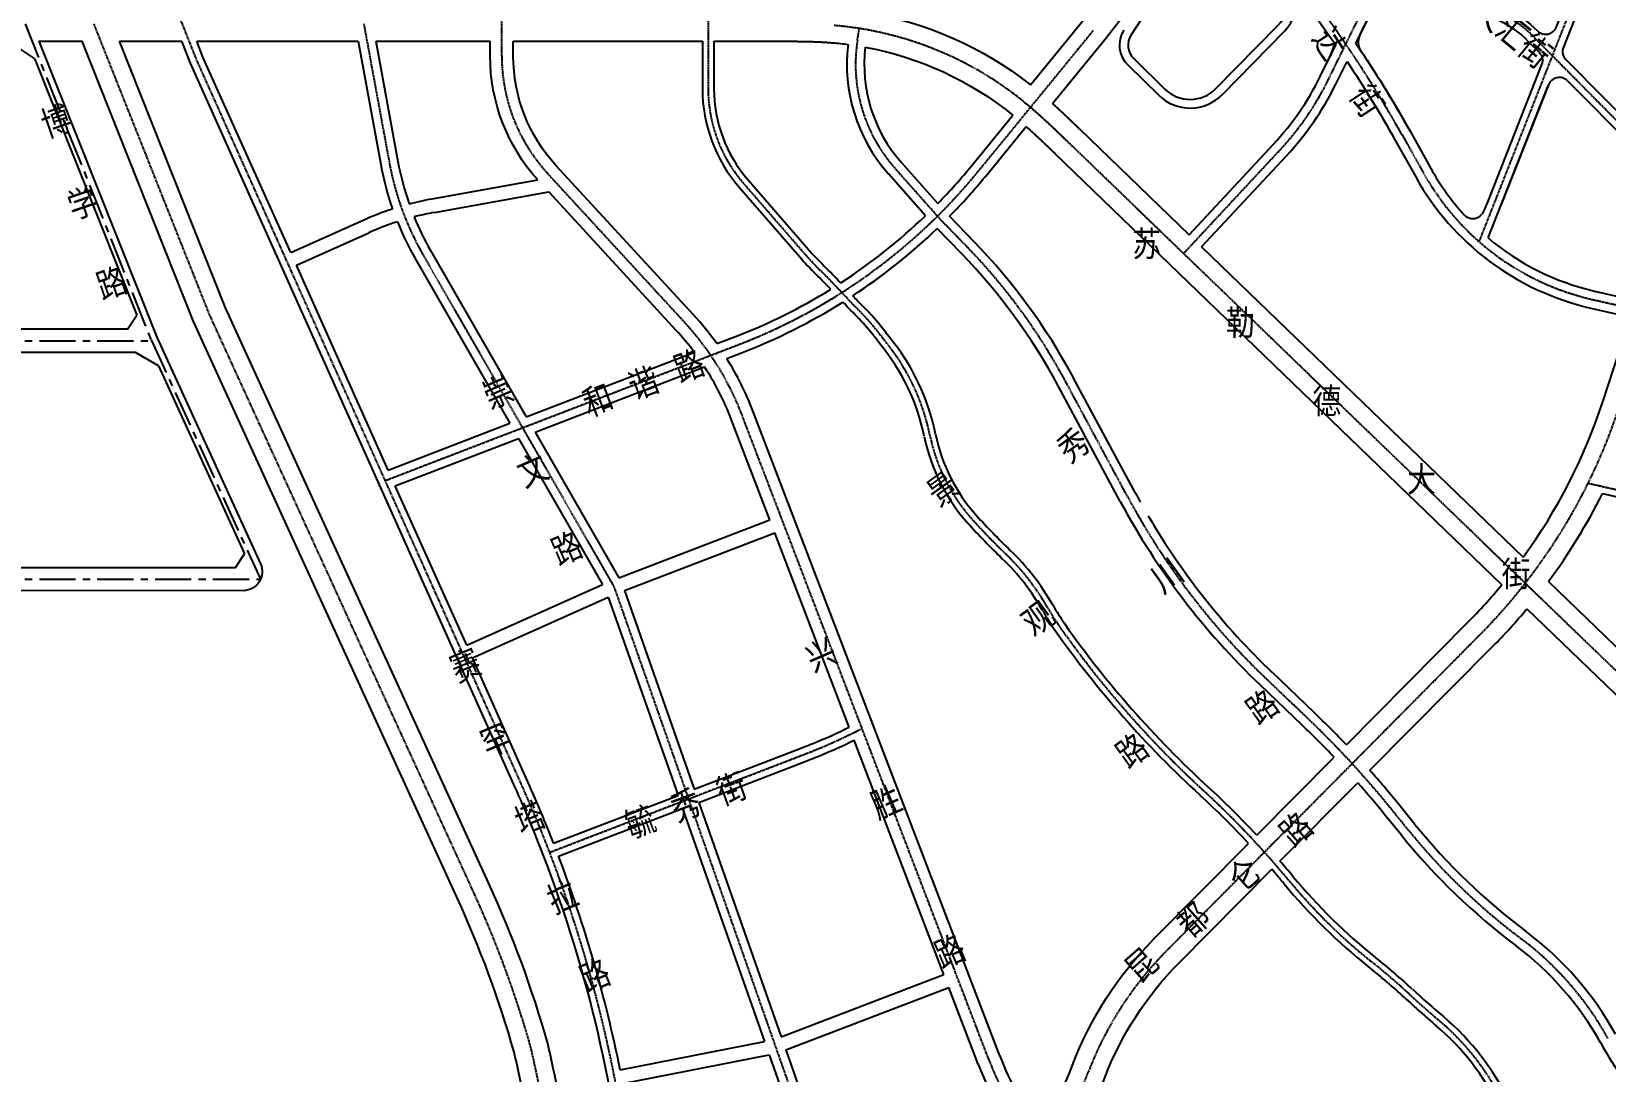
# Model space of a CAD drawing. Header units: millimetres. Extents: x 429861 to 37403537, y 4398138 to 8816131.
# Drawn here: x 432550 to 435271, y 4402187 to 4403985 of the extents above; entities that cross this region are included whole.
import ezdxf

# ---------------------------------------------------------------- set-up
doc = ezdxf.new("R2010")
doc.units = ezdxf.units.MM
doc.linetypes.add('CENTER', pattern=[2, 1.25, -0.25, 0.25, -0.25])
for name, color, linetype in [('0-dkx', 7, 'Continuous'), ('中心线', 55, 'CENTER'), ('路名', 21, 'Continuous'), ('路网', 253, 'Continuous')]:
    doc.layers.add(name, color=color, linetype=linetype)
doc.styles.add('HZ', font='rs.shx', dxfattribs={"width": 0.8, "bigfont": 'hztxt.shx'})

msp = doc.modelspace()

# ---------------------------------------------------------------- linework, layer by layer
at = {"layer": '0-dkx', "ltscale": 50}
for points in [[(435152.9, 4403985.8, 0.540065), (435185.7, 4403992.6), (435185.7, 4403992.6), (435242.1, 4404135.7), (435242.1, 4404135.7, 0.414214), (435230.8, 4404161.6), (435230.8, 4404161.6), (434995.8, 4404254.3), (434995.8, 4404254.3, 0.433833), (434969.4, 4404241.8), (434969.4, 4404241.8, -0.037172), (434940.8, 4404170.8), (434940.8, 4404170.8), (434922.7, 4404134.1), (434922.7, 4404134.1, 0.414214), (434931.8, 4404107.3), (434931.8, 4404107.3), (435096.7, 4404026.1), (435096.7, 4404026.1, -0.082143), (435152.9, 4403985.8)], [(435461.3, 4404070.7), (435461.3, 4404070.7), (435290.3, 4404138.1, 0.414214), (435264.4, 4404126.9), (435197.7, 4403957.6, 0.297478), (435202.1, 4403936.2), (435336.2, 4403800.9, 0.049974), (435365.1, 4403777)], [(434846.6, 4403979.5), (434846.6, 4403979.5), (434894.4, 4404076.6), (434894.4, 4404076.6, -0.414214), (434921.2, 4404085.8), (434921.2, 4404085.8), (435086.1, 4404004.5), (435086.1, 4404004.5, -0.083223), (435136.5, 4403968.2), (435136.5, 4403968.2), (435155.6, 4403949), (435155.6, 4403949, -0.297478), (435160, 4403927.5), (435160, 4403927.5), (435065.1, 4403686.9), (435065.1, 4403686.9, -0.013211), (435059.2, 4403672.9), (435059.2, 4403672.9, -0.160073), (435050.7, 4403663.8), (435050.7, 4403663.8)], [(434846.6, 4403979.5), (434845.4, 4403977.1), (434845.4, 4403977.1, 0.268113), (434847, 4403952.1), (434847, 4403952.1, -0.020191), (434932, 4403813.4), (434932, 4403813.4), (434968.6, 4403748), (434968.6, 4403748, 0.056941), (435026.2, 4403667.8), (435026.2, 4403667.8, 0.348508), (435050.7, 4403663.8), (435050.7, 4403663.8)], [(435391.6, 4403730.4, -0.065391), (435319.2, 4403784), (435204.8, 4403899.3, 0.541452), (435172, 4403892.6), (435090.4, 4403685.5)]]:
    msp.add_lwpolyline(points, format="xyb", dxfattribs=at)
at = {"layer": '中心线'}
for p, q in [((433362.5, 4403942.4), (433362.5, 4404939.3)), ((433362.5, 4403942.4), (433362.5, 4404939.3)), ((434790.7, 4403900), (434927.3, 4404177.5)), ((435052.2, 4403621.3), (435266.1, 4404163.8)), ((434706.7, 4404126.5), (434808.8, 4403981.3)), ((433719.3, 4404091.3), (433719.3, 4403885.9)), ((432835.5, 4403934.8), (432786.2, 4404058.9)), ((432835.5, 4403934.8), (432786.2, 4404058.9)), ((432857.5, 4403495), (432657.6, 4403997.9)), ((433124, 4403997.9), (433168.2, 4403757.3)), ((433977.4, 4403969.6), (433980.6, 4403989.9)), ((434276.7, 4403853.6), (434385.7, 4403987)), ((434276.7, 4403853.6), (434385.7, 4403987)), ((435327.7, 4403792.4), (435145, 4403976.7)), ((433396.7, 4402682.9), (432835.5, 4403934.8)), ((433396.7, 4402682.9), (432835.5, 4403934.8)), ((434186.9, 4403743.8), (434276.7, 4403853.6)), ((434186.9, 4403743.8), (434276.7, 4403853.6)), ((434266.4, 4403862.2), (434267.2, 4403861.5)), ((434267.2, 4403861.5), (434268, 4403860.9)), ((434268, 4403860.9), (434268.7, 4403860.2)), ((434268.7, 4403860.2), (434269.5, 4403859.6)), ((434269.5, 4403859.6), (434270.3, 4403859)), ((434270.3, 4403859), (434271.1, 4403858.3)), ((434271.1, 4403858.3), (434271.8, 4403857.7)), ((434271.8, 4403857.7), (434272.6, 4403857.1)), ((434272.6, 4403857.1), (434273.4, 4403856.4)), ((434273.4, 4403856.4), (434274.1, 4403855.8)), ((434274.1, 4403855.8), (434274.9, 4403855.1)), ((434274.9, 4403855.1), (434275.7, 4403854.5)), ((434275.7, 4403854.5), (434276.4, 4403853.8)), ((434276.4, 4403853.8), (434277.2, 4403853.2)), ((434277.2, 4403853.2), (434277.9, 4403852.5)), ((434277.9, 4403852.5), (434278.7, 4403851.9)), ((434278.7, 4403851.9), (434279.5, 4403851.2)), ((434279.5, 4403851.2), (434280.2, 4403850.6)), ((434280.2, 4403850.6), (434281, 4403849.9)), ((434281, 4403849.9), (434281.7, 4403849.3)), ((434281.7, 4403849.3), (434282.5, 4403848.6)), ((434282.5, 4403848.6), (434283.2, 4403848)), ((434283.2, 4403848), (434284, 4403847.3)), ((434284, 4403847.3), (434284.7, 4403846.6)), ((434284.7, 4403846.6), (434285.5, 4403846)), ((434285.5, 4403846), (434286.2, 4403845.3)), ((434286.2, 4403845.3), (434287, 4403844.7)), ((434287, 4403844.7), (434287.7, 4403844)), ((434287.7, 4403844), (434288.5, 4403843.3)), ((434288.5, 4403843.3), (434289.2, 4403842.7)), ((434289.2, 4403842.7), (434290, 4403842)), ((434290, 4403842), (434290.7, 4403841.3)), ((434290.7, 4403841.3), (434291.5, 4403840.7)), ((434291.5, 4403840.7), (434292.2, 4403840)), ((434292.2, 4403840), (434293, 4403839.3)), ((434293, 4403839.3), (434293.7, 4403838.7)), ((434293.7, 4403838.7), (434294.5, 4403838)), ((434294.5, 4403838), (434295.2, 4403837.3)), ((434295.2, 4403837.3), (434295.9, 4403836.7)), ((434295.9, 4403836.7), (434296.7, 4403836)), ((434296.7, 4403836), (434297.4, 4403835.3)), ((434297.4, 4403835.3), (434298.2, 4403834.6)), ((434298.2, 4403834.6), (434298.9, 4403834)), ((434298.9, 4403834), (434299.6, 4403833.3)), ((434299.6, 4403833.3), (434300.4, 4403832.6)), ((434300.4, 4403832.6), (434301.1, 4403831.9)), ((434301.1, 4403831.9), (434301.8, 4403831.3)), ((434301.8, 4403831.3), (434302.6, 4403830.6)), ((434302.6, 4403830.6), (434303.3, 4403829.9)), ((434303.3, 4403829.9), (434304, 4403829.2)), ((434304, 4403829.2), (434304.8, 4403828.5)), ((434304.8, 4403828.5), (434305.5, 4403827.9)), ((434305.5, 4403827.9), (434306.2, 4403827.2)), ((434306.2, 4403827.2), (434307, 4403826.5)), ((434307, 4403826.5), (434307.7, 4403825.8)), ((434307.7, 4403825.8), (434308.4, 4403825.1)), ((434308.4, 4403825.1), (434309.2, 4403824.5)), ((434309.2, 4403824.5), (434309.9, 4403823.8)), ((434309.9, 4403823.8), (434310.6, 4403823.1)), ((434310.6, 4403823.1), (434311.4, 4403822.4)), ((434311.4, 4403822.4), (434312.1, 4403821.7)), ((434312.1, 4403821.7), (434312.8, 4403821)), ((434312.8, 4403821), (434313.5, 4403820.4)), ((434313.5, 4403820.4), (434314.3, 4403819.7)), ((434314.3, 4403819.7), (434315, 4403819)), ((434315, 4403819), (434315.7, 4403818.3)), ((434315.7, 4403818.3), (434316.5, 4403817.6)), ((434316.5, 4403817.6), (434317.2, 4403816.9)), ((434317.2, 4403816.9), (434317.9, 4403816.2)), ((434317.9, 4403816.2), (434318.6, 4403815.5)), ((434318.6, 4403815.5), (434319.4, 4403814.8)), ((434319.4, 4403814.8), (434320.1, 4403814.2)), ((434320.1, 4403814.2), (434320.8, 4403813.5)), ((434320.8, 4403813.5), (434321.5, 4403812.8)), ((434321.5, 4403812.8), (434322.2, 4403812.1)), ((434322.2, 4403812.1), (434323, 4403811.4)), ((434323, 4403811.4), (434323.7, 4403810.7)), ((434323.7, 4403810.7), (434324.4, 4403810)), ((434324.4, 4403810), (434325.1, 4403809.3)), ((434325.1, 4403809.3), (434325.9, 4403808.6)), ((434325.9, 4403808.6), (434326.6, 4403807.9)), ((434326.6, 4403807.9), (434327.3, 4403807.2)), ((434327.3, 4403807.2), (434328, 4403806.6)), ((434328, 4403806.6), (434328.7, 4403805.9)), ((434328.7, 4403805.9), (434329.5, 4403805.2)), ((434329.5, 4403805.2), (434330.2, 4403804.5)), ((434330.2, 4403804.5), (434330.9, 4403803.8)), ((434330.9, 4403803.8), (434331.6, 4403803.1)), ((434331.6, 4403803.1), (434332.4, 4403802.4)), ((434332.4, 4403802.4), (434333.1, 4403801.7)), ((434333.1, 4403801.7), (434333.8, 4403801)), ((434333.8, 4403801), (434334.5, 4403800.3)), ((434334.5, 4403800.3), (434335.2, 4403799.6)), ((434335.2, 4403799.6), (434336, 4403798.9)), ((434918.9, 4403806.1), (434955.5, 4403740.7)), ((434336, 4403798.9), (434336.7, 4403798.2)), ((434336.7, 4403798.2), (434337.4, 4403797.5)), ((434337.4, 4403797.5), (434338.1, 4403796.8)), ((434338.1, 4403796.8), (434338.8, 4403796.2)), ((434338.8, 4403796.2), (434339.5, 4403795.5)), ((434339.5, 4403795.5), (434340.3, 4403794.8)), ((434340.3, 4403794.8), (435131.9, 4403030.9)), ((434541.2, 4403600.9), (434708.1, 4403780.3)), ((434119, 4403661.8), (434042.2, 4403748.4)), ((433678.8, 4403481.7), (433441.8, 4403739.2)), ((433678.8, 4403481.7), (433441.8, 4403739.2)), ((433780.4, 4403722.2), (433885.1, 4403601.4)), ((434167.8, 4403611.4), (434119, 4403661.8)), ((433226.5, 4403598.4), (433556.5, 4403024.6)), ((435248.3, 4403521.4), (435658.3, 4403427.9)), ((433312.6, 4402499.6), (432857.5, 4403495)), ((433398.3, 4403299.7), (433771.7, 4403443.4)), ((433398.3, 4403299.7), (433771.7, 4403443.4)), ((434444.9, 4403179.5), (434337.3, 4403379.5)), ((433848.8, 4403136.5), (433777.8, 4403321.8)), ((433848.8, 4403136.5), (433777.8, 4403321.8)), ((433161.1, 4403208.5), (433398.3, 4403299.7)), ((433161.1, 4403208.5), (433398.3, 4403299.7)), ((435240.5, 4403203.9), (435657.7, 4403108.7)), ((434204.8, 4402206.7), (433848.8, 4403136.5)), ((434204.8, 4402206.7), (433848.8, 4403136.5)), ((433556.5, 4403024.6), (433921.2, 4401986)), ((435131.9, 4403030.9), (435544.6, 4402632.7)), ((434836.1, 4402722.6), (435054, 4402942.5)), ((434757.2, 4402795.9), (434683.6, 4402866.1)), ((433445.4, 4402565.8), (433885.7, 4402735.2)), ((434511.2, 4402394.9), (434836.1, 4402722.6)), ((434929.4, 4402604.6), (434899.7, 4402641.2))]:
    msp.add_line(p, q, dxfattribs=at)
at = {"layer": '中心线', "ltscale": 50}
for p, q in [((432538.6, 4403997.9), (432756.3, 4403451.8)), ((431363.3, 4403449.9), (432757.2, 4403449.9)), ((432756.3, 4403451.8), (432945.5, 4403038.1)), ((431363.3, 4403038.1), (432945.5, 4403038.1))]:
    msp.add_line(p, q, dxfattribs=at)
at = {"layer": '中心线'}
for centre, radius, start, end in [((433887.2, 4403397.2), 600, 50.7986, 85.2254), ((435003, 4403835.9), 200, 44.7483, 63.7777), ((434244.1, 4403927.6), 270, 171.0465, 221.5897), ((433172.8, 4402830.8), 2000, 29.1858, 35.1167), ((433662.5, 4403942.4), 300, 180, 222.6276), ((433662.5, 4403942.4), 300, 180, 222.6276), ((433969.3, 4403885.9), 250, 180, 220.9259), ((434342.2, 4404121), 500, 317.0475, 333.7777), ((433660, 4403847.7), 500, 190.4155, 209.8986), ((433412.7, 4404376.7), 1000, 291.0417, 320.7306), ((433412.7, 4404376.7), 1000, 291.0417, 320.7306), ((435348.3, 4403960.1), 450, 209.1858, 257.1559), ((433417, 4402884.6), 1045, 28.2702, 44.0677), ((434262.9, 4403929), 500, 220.9259, 225.5305), ((432957.6, 4402599.3), 1363.3, 42.0748, 45.5305), ((433641.6, 4403169.5), 474.8, 36.3371, 46.3103), ((433310.9, 4403143), 500, 20.9499, 42.6276), ((433310.9, 4403143), 500, 20.9499, 42.6276), ((433736.6, 4403212.4), 373.5, 11.5003, 39.677), ((434343.8, 4403646.5), 1000, 315.2488, 341.8724), ((434406.7, 4403348.7), 310.4, 191.5003, 221.9388), ((435550.2, 4403773.9), 1255, 208.2702, 226.3291), ((435008.7, 4403889.5), 1119.6, 221.9388, 226.2679), ((433959.4, 4402792.8), 398.2, 29.4367, 46.2679), ((434653.1, 4403184.2), 398.2, 209.4367, 215.1574), ((435766.2, 4403968.3), 1759.8, 215.1574, 227.4605), ((433621.3, 4401606), 1645, 38.9994, 46.3291), ((433526.6, 4403668.5), 1000, 291.0417, 297.3021), ((431259.5, 4401724.9), 2342, 21.0417, 24.1437), ((431259.5, 4401724.9), 2342, 21.0417, 24.1437), ((433537.6, 4401539.5), 1536.5, 39.5419, 47.4605), ((435788.2, 4403300), 1105, 218.9994, 233.1113), ((431259.5, 4401724.9), 2342, 5.1491, 21.0417), ((431259.5, 4401724.9), 2342, 5.1491, 21.0417), ((431628.1, 4401723.7), 1854.6, 15.7683, 24.7308), ((435473.1, 4403137.4), 973.3, 219.5419, 231.5046), ((434797.1, 4401979.5), 546, 28.9797, 53.1113), ((434937.3, 4401972.5), 600, 135.2488, 159.0772), ((434177.1, 4401507.9), 1108.7, 47.2464, 51.5046), ((436087.8, 4403574.5), 1705.8, 227.2464, 229.6976), ((434703.5, 4401942.3), 434.3, 25.6559, 49.6976), ((431834.6, 4401855.1), 1621.7, 8.3625, 13.2799), ((434705.9, 4402398.5), 536.6, 200.9499, 223.9518), ((434705.9, 4402398.5), 536.6, 200.9499, 223.9518), ((433536.2, 4402508.2), 900, 315.2488, 339.0772)]:
    msp.add_arc(centre, radius, start, end, dxfattribs=at)
at = {"layer": '路名'}
msp.add_lwpolyline([(432562.4, 4403967.9), (432637.2, 4403967.9)], dxfattribs=at)
at = {"layer": '路网'}
for p, q in [((432555, 4403937.9), (432509.8, 4403967.9)), ((432729.4, 4403429.9), (431987.7, 4403429.9)), ((432769.3, 4403406.5), (432729.4, 4403429.9)), ((432902.5, 4403058.1), (432917.8, 4403081.8)), ((431987.7, 4403058.1), (432902.5, 4403058.1))]:
    msp.add_line(p, q, dxfattribs=at)
at = {"layer": '路网', "ltscale": 50}
for p, q in [((433709.3, 4403967.9), (433709.3, 4403885.9)), ((433729.3, 4403967.9), (433729.3, 4403885.9)), ((434607.8, 4403875.5), (434714.9, 4403984.8)), ((434444.5, 4403927.2), (434498.2, 4403874.5)), ((434175.2, 4403753.3), (434246.1, 4403840)), ((434198.5, 4403734.3), (434269, 4403820.5)), ((434116.3, 4403687.4), (434053.4, 4403758.4)), ((433788, 4403728.7), (433892.7, 4403608)), ((434095, 4403666.3), (434030.9, 4403738.4)), ((433246.2, 4403671.9), (433444, 4403707.3)), ((433772.9, 4403715.6), (433877.6, 4403594.9)), ((434178.6, 4403621.8), (434136.6, 4403665.2)), ((433007.4, 4403580.7), (433132.6, 4403636.8)), ((434157.1, 4403600.9), (434115.2, 4403644.2)), ((433213.5, 4403591), (433376.5, 4403307.4)), ((433239.5, 4403605.9), (433404.9, 4403318.4)), ((432715.5, 4403469.9), (432731.9, 4403494.1)), ((432715.5, 4403469.9), (432304.5, 4403469.9)), ((433734.2, 4403445.1), (433766.3, 4403457.4)), ((433751.3, 4403419.5), (433777.1, 4403429.4)), ((434431.7, 4403172.4), (434324.1, 4403372.4)), ((434458.1, 4403186.6), (434350.5, 4403386.6)), ((433867.5, 4403143.7), (433796.5, 4403329)), ((433420, 4403292), (433564.6, 4403040.5)), ((433391.7, 4403281.1), (433536.7, 4403028.9)), ((434223.5, 4402213.8), (433867.5, 4403143.7)), ((433574.5, 4403018.6), (433695.2, 4402674.8)), ((433546.7, 4403007.1), (433667.2, 4402664)), ((435134.7, 4402986.6), (435539.2, 4402596.2)), ((434767.6, 4402806.7), (434694, 4402877)), ((434746.9, 4402785), (434673.3, 4402855.3)), ((433675.1, 4402641.3), (433816.6, 4402238.5)), ((433703.2, 4402652.1), (433845.5, 4402246.6)), ((434917.7, 4402595.1), (434888.1, 4402631.8)), ((434941.1, 4402614), (434911.4, 4402650.7)), ((434186.1, 4402199.5), (434135.4, 4402331.9)), ((433853.5, 4402224), (433935.3, 4401991)), ((433824.7, 4402215.6), (433907, 4401981))]:
    msp.add_line(p, q, dxfattribs=at)
for points in [[(434839, 4403964.1), (434940.8, 4404170.8, 0.047585), (434975.5, 4404262.3)], [(434595.4, 4404222.2, -0.008048), (434571.3, 4404168.5, -0.004774), (434554.8, 4404139.3), (434450.5, 4403978.8, 0.356778), (434455, 4403937.9), (434508.7, 4403885.2, 0.414314), (434597.1, 4403886), (434704.2, 4403995.3, 0.249089), (434720.9, 4404051.5, -0.05223), (434717.6, 4404084.8)], [(434276.3, 4403892.7), (434366.3, 4404002.8, 0.021187), (434426, 4404082.4)], [(434314.5, 4403860.4), (434405, 4403971.1, 0.021325), (434467.7, 4404054.7)], [(434734.4, 4404061), (434796.5, 4403972.7, -0.001706), (434804.3, 4403961.6)], [(433992.6, 4404018.3, -0.125033), (434276.3, 4403892.7, -0.125033)], [(433517.4, 4401090.3), (433516.8, 4401214.2), (433504.1, 4401669), (433487.9, 4401914.7, 0.020034), (433468.7, 4402095.3, 0.021558), (433442, 4402235.2, 0.039207), (433339.9, 4402512.1), (432885.1, 4403506.8), (432701.8, 4403967.9)], [(433688.9, 4401542), (433642, 4401665.5, -0.068385), (433580.1, 4401934, 0.069456), (433434.2, 4402561.5, 0.013536), (433385.7, 4402677.9), (432824.4, 4403930.1), (432809.4, 4403967.9)], [(433114.2, 4403967.9), (433153.4, 4403754.6, 0.038351), (433173.6, 4403678.3, 0.040985)], [(433144.7, 4403967.9), (433183, 4403760, 0.039117), (433202.4, 4403686.8, 0.041357)], [(433424.7, 4403728.2, -0.185382), (433342.5, 4403942.4), (433342.5, 4403967.9)], [(433734.2, 4403445.1, 0.031084), (433693.5, 4403495.2), (433456.5, 4403752.7, -0.188173), (433382.5, 4403942.4), (433382.5, 4403967.9)], [(433729.3, 4403967.9), (433837.2, 4403967.9), (433838.2, 4403967.9), (433839.2, 4403967.9), (433840.2, 4403967.9), (433841.2, 4403967.9), (433842.2, 4403967.9), (433843.2, 4403967.9), (433844.2, 4403967.9), (433845.2, 4403967.9), (433846.2, 4403967.9), (433847.2, 4403967.9), (433848.2, 4403967.9), (433849.2, 4403967.9), (433850.2, 4403967.9), (433851.2, 4403967.9), (433852.2, 4403967.9), (433853.1, 4403967.9), (433854.1, 4403967.9), (433855.1, 4403967.9), (433856.1, 4403967.9), (433857.1, 4403967.9), (433858.1, 4403967.9), (433859.1, 4403967.9), (433860.1, 4403967.9), (433861.1, 4403967.8), (433862.1, 4403967.8), (433863, 4403967.8), (433864, 4403967.8), (433865, 4403967.8), (433866, 4403967.8), (433867, 4403967.8), (433868, 4403967.8), (433869, 4403967.8), (433869.9, 4403967.8), (433870.9, 4403967.8), (433871.9, 4403967.8), (433872.9, 4403967.8), (433873.9, 4403967.7), (433874.8, 4403967.7), (433875.8, 4403967.7), (433876.8, 4403967.7), (433877.8, 4403967.7), (433878.8, 4403967.7), (433879.7, 4403967.7), (433880.7, 4403967.7), (433881.7, 4403967.6), (433882.7, 4403967.6), (433883.7, 4403967.6), (433884.6, 4403967.6), (433885.6, 4403967.6), (433886.6, 4403967.5), (433887.6, 4403967.5), (433888.5, 4403967.5), (433889.5, 4403967.5), (433890.5, 4403967.5), (433891.5, 4403967.4), (433892.4, 4403967.4), (433893.4, 4403967.4), (433894.4, 4403967.4), (433895.3, 4403967.3), (433896.3, 4403967.3), (433897.3, 4403967.3), (433898.2, 4403967.2), (433899.2, 4403967.2), (433900.2, 4403967.2), (433901.1, 4403967.1), (433902.1, 4403967.1), (433903.1, 4403967.1), (433904, 4403967), (433905, 4403967), (433906, 4403967), (433906.9, 4403966.9), (433907.9, 4403966.9), (433908.9, 4403966.8), (433909.8, 4403966.8), (433910.8, 4403966.7), (433911.7, 4403966.7), (433912.7, 4403966.7), (433913.7, 4403966.6), (433914.6, 4403966.6), (433915.6, 4403966.5), (433916.5, 4403966.5), (433917.5, 4403966.4), (433918.5, 4403966.3), (433919.4, 4403966.3), (433920.4, 4403966.2), (433921.3, 4403966.2), (433922.3, 4403966.1), (433923.2, 4403966.1), (433924.2, 4403966), (433925.1, 4403965.9), (433926.1, 4403965.9), (433927.1, 4403965.8), (433928, 4403965.7), (433929, 4403965.7), (433929.9, 4403965.6), (433930.9, 4403965.5), (433931.8, 4403965.4), (433932.7, 4403965.4), (433933.7, 4403965.3), (433934.7, 4403965.2, -0.011722), (433961.2, 4403962.4, -0.011722)], [(434839, 4403964.1, -0.02198), (434932, 4403813.4), (434968.6, 4403748, 0.056941), (435026.2, 4403667.8, 0.056941)], [(433990.9, 4403957.7, -0.12522), (434246.1, 4403840)], [(434550.8, 4403633.3), (434697.1, 4403790.5, 0.073129), (434777.2, 4403906.7), (434804.3, 4403961.6)], [(434572.4, 4403612.5), (434719.1, 4403770, 0.073129), (434804.2, 4403893.4), (434823.7, 4403933.1)], [(434823.7, 4403933.1, -0.019832), (434905.8, 4403798.8), (434942.4, 4403733.4, 0.21242), (435245, 4403506.7), (435313.6, 4403491.1)], [(434314.5, 4403860.4), (434314.6, 4403860.3), (434315.3, 4403859.6), (434316.1, 4403858.9), (434316.9, 4403858.2), (434317.6, 4403857.5, -0.000246), (434317.6, 4403857.5), (434318.4, 4403856.8, -0.000242), (434318.4, 4403856.8), (434319.1, 4403856.1, -0.000238), (434319.1, 4403856.1), (434319.9, 4403855.4, -0.000233), (434319.9, 4403855.4), (434320.6, 4403854.7, -0.000229), (434320.7, 4403854.7), (434321.4, 4403854, -0.000225), (434321.4, 4403854), (434322.2, 4403853.3, -0.000221), (434322.2, 4403853.3), (434322.9, 4403852.6, -0.000217), (434322.9, 4403852.6), (434323.7, 4403852, -0.000213), (434323.7, 4403851.9), (434324.4, 4403851.3, -0.000208), (434324.4, 4403851.2), (434325.2, 4403850.6, -0.000204), (434325.2, 4403850.5), (434325.9, 4403849.9, -0.0002), (434325.9, 4403849.8), (434326.7, 4403849.2, -0.000196), (434326.7, 4403849.1), (434327.4, 4403848.5, -0.000192), (434327.4, 4403848.5), (434328.2, 4403847.8, -0.000188), (434328.2, 4403847.8), (434328.9, 4403847.1, -0.000183), (434328.9, 4403847.1), (434329.7, 4403846.4, -0.000179), (434329.7, 4403846.4), (434330.4, 4403845.7, -0.000175), (434330.4, 4403845.7), (434331.2, 4403845, -0.000171), (434331.2, 4403845), (434331.9, 4403844.3, -0.000167), (434331.9, 4403844.3), (434332.6, 4403843.6, -0.000163), (434332.7, 4403843.6), (434333.4, 4403842.9, -0.000158), (434333.4, 4403842.9), (434334.1, 4403842.2, -0.000154), (434334.1, 4403842.2), (434334.9, 4403841.5, -0.00015), (434334.9, 4403841.5), (434335.6, 4403840.8, -0.000146), (434335.6, 4403840.8), (434336.3, 4403840.1, -0.000142), (434336.4, 4403840.1), (434337.1, 4403839.4, -0.000138), (434337.1, 4403839.4), (434337.8, 4403838.7, -0.000133), (434337.8, 4403838.7), (434338.6, 4403838, -0.000129), (434338.6, 4403838), (434339.3, 4403837.3, -0.000125), (434339.3, 4403837.3), (434340, 4403836.6, -0.000121), (434340, 4403836.6), (434340.8, 4403835.9, -0.000117), (434340.8, 4403835.9), (434341.5, 4403835.2, -0.000113), (434341.5, 4403835.2), (434342.2, 4403834.5, -0.000108), (434342.2, 4403834.5), (434343, 4403833.8, -0.000104), (434343, 4403833.8), (434343.7, 4403833.1, -0.0001), (434343.7, 4403833.1), (434344.4, 4403832.4, -0.000096), (434344.4, 4403832.4), (434345.2, 4403831.7, -0.000092), (434345.2, 4403831.7), (434345.9, 4403831, -0.000088), (434345.9, 4403831), (434346.6, 4403830.3, -0.000083), (434346.6, 4403830.3), (434347.3, 4403829.6, -0.000079), (434347.4, 4403829.6), (434348.1, 4403828.9, -0.000075), (434348.1, 4403828.9), (434348.8, 4403828.2, -0.000071), (434348.8, 4403828.2), (434349.5, 4403827.5, -0.000067), (434349.5, 4403827.5), (434350.3, 4403826.8, -0.000062), (434350.3, 4403826.8), (434351, 4403826.1, -0.000058), (434351, 4403826.1), (434351.7, 4403825.4, -0.000054), (434351.7, 4403825.4), (434352.4, 4403824.7, -0.00005), (434352.4, 4403824.7), (434353.2, 4403824, -0.000046), (434353.2, 4403824), (434353.9, 4403823.3, -0.000042), (434353.9, 4403823.3), (434354.6, 4403822.6, -0.000037), (434354.6, 4403822.6), (434355.3, 4403821.9, -0.000033), (434355.3, 4403821.9), (434356.1, 4403821.2, -0.000029), (434356.1, 4403821.2), (434356.8, 4403820.5, -0.000025), (434356.8, 4403820.5), (434357.5, 4403819.8, -0.000021), (434357.5, 4403819.8), (434358.2, 4403819.1, -0.000017), (434358.2, 4403819.1), (434358.9, 4403818.4, -0.000013), (434358.9, 4403818.4), (434359.7, 4403817.7, -0.000008), (434359.7, 4403817.7), (434360.4, 4403817, -0.000004), (434360.4, 4403817), (434361.1, 4403816.4), (434550.8, 4403633.3)], [(433202.4, 4403686.8, -0.019793), (433242, 4403695.5), (433424.7, 4403728.2)], [(433695.5, 4403430.2, 0.02569), (433664.1, 4403468.1), (433444, 4403707.3)], [(432997.6, 4403602.6), (433122.8, 4403658.7, -0.026601), (433173.6, 4403678.3)], [(435067.6, 4403627.8, 0.119875), (435251.6, 4403536), (435323, 4403519.7)], [(435128.4, 4403076, 0.078246), (435265.7, 4403344.7), (435313.6, 4403491.1)], [(433825.8, 4403140.6), (433759.2, 4403314.7, 0.052855), (433713.2, 4403404.8)], [(435171.9, 4403034, 0.043349), (435265.1, 4403185.9)], [(434822.6, 4402751.7), (435032.7, 4402963.6, 0.022528), (435091.4, 4403028.4)], [(435171.9, 4403034), (435565.4, 4402654.3, 0.005389), (435577.5, 4402642.9, 0.005389)], [(434863.3, 4402707.5), (435075.3, 4402921.4, 0.02141), (435134.7, 4402986.6)], [(433452.2, 4402581.3, 0.012262), (433407.6, 4402687.8), (433311.7, 4402901.7)], [(433695.2, 4402674.8), (433881.4, 4402746.4, 0.022571), (433963.1, 4402782.1, 0.022571)], [(433703.2, 4402652.1), (433890, 4402724, 0.022025), (433971.7, 4402759.6)], [(434295.9, 4402084.2, 0.035973), (434348.9, 4402197.5, -0.104347), (434489.9, 4402416.1), (434653.5, 4402581.1)], [(433567.2, 4402189.6, 0.040885), (433460.8, 4402558.9)], [(434337.6, 4402036.3, 0.041785), (434404.9, 4402176.1, -0.104347), (434532.5, 4402373.8), (434693.7, 4402536.4)]]:
    msp.add_lwpolyline(points, format="xyb", dxfattribs=at)
at = {"layer": '路网', "flags": 128}
msp.add_lwpolyline([(432562.4, 4403967.9), (432766.5, 4403456.1), (432945.5, 4403064.4, -0.528921), (432916.2, 4403018), (431944.5, 4403018.1)], format="xyb", dxfattribs=at)
at = {"layer": '路网', "ltscale": 50, "flags": 128}
msp.add_lwpolyline([(433456.8, 4401213.2), (433444.2, 4401666.1), (433428, 4401910.8, 0.020034), (433409.4, 4402086.6, 0.021357), (433383.9, 4402220.1, 0.039043), (433285.3, 4402487), (432829.9, 4403483.2), (432637.2, 4403967.9)], format="xyb", dxfattribs=at)
at = {"layer": '路网', "ltscale": 50}
for points in [[(432701.8, 4403967.9), (432809.4, 4403967.9)], [(432997.6, 4403602.6), (432846.6, 4403939.4), (432835.3, 4403967.9)], [(432835.3, 4403967.9), (433114.2, 4403967.9)], [(433144.7, 4403967.9), (433342.5, 4403967.9)], [(433382.5, 4403967.9), (433709.3, 4403967.9)], [(435067.6, 4403627.8), (435172, 4403892.6)], [(434269, 4403820.5), (434269.3, 4403820.3), (434270, 4403819.6), (434270.8, 4403819), (434271.5, 4403818.3), (434272.2, 4403817.7), (434272.9, 4403817), (434273.6, 4403816.4), (434274.3, 4403815.7), (434275.1, 4403815.1), (434275.8, 4403814.4), (434276.5, 4403813.8), (434277.2, 4403813.1), (434277.9, 4403812.5), (434278.7, 4403811.8), (434279.4, 4403811.2), (434280.1, 4403810.5), (434280.8, 4403809.9), (434281.5, 4403809.2), (434282.2, 4403808.5), (434283, 4403807.9), (434283.7, 4403807.2), (434284.4, 4403806.5), (434285.1, 4403805.9), (434285.8, 4403805.2), (434286.5, 4403804.6), (434287.2, 4403803.9), (434288, 4403803.2), (434288.7, 4403802.6), (434289.4, 4403801.9), (434290.1, 4403801.2), (434290.8, 4403800.5), (434291.5, 4403799.9), (434292.2, 4403799.2), (434293, 4403798.5), (434293.7, 4403797.9), (434294.4, 4403797.2), (434295.1, 4403796.5), (434295.8, 4403795.8), (434296.5, 4403795.1), (434297.2, 4403794.5), (434298, 4403793.8), (434298.7, 4403793.1), (434299.4, 4403792.4), (434300.1, 4403791.8), (434300.8, 4403791.1), (434301.5, 4403790.4), (434302.2, 4403789.7), (434303, 4403789), (434303.7, 4403788.3), (434304.4, 4403787.7), (434305.1, 4403787), (434305.8, 4403786.3), (434306.5, 4403785.6), (434307.2, 4403784.9), (434308, 4403784.2), (434308.7, 4403783.5), (434309.4, 4403782.9), (434310.1, 4403782.2), (434310.8, 4403781.5), (434311.5, 4403780.8), (434312.3, 4403780.1), (434313, 4403779.4), (434313.7, 4403778.7), (434314.4, 4403778), (434315.1, 4403777.3), (434315.8, 4403776.6), (434316.6, 4403775.9), (434317.3, 4403775.3), (434318, 4403774.6), (434318.7, 4403773.9), (434319.4, 4403773.2), (435091.4, 4403028.4)], [(434572.4, 4403612.5), (435128.4, 4403076)], [(433166.1, 4403226.5), (433007.4, 4403580.7)], [(433404.9, 4403318.4), (433695.5, 4403430.2)], [(433420, 4403292), (433713.2, 4403404.8)], [(433166.1, 4403226.5), (433376.5, 4403307.4)], [(433178.4, 4403199.1), (433391.7, 4403281.1)], [(433301.9, 4402923.6), (433178.4, 4403199.1)], [(435265.1, 4403185.9), (435644, 4403099.6)], [(433564.6, 4403040.5), (433825.8, 4403140.6)], [(433574.5, 4403018.6), (433834.4, 4403118.1)], [(433963.1, 4402782.1), (433834.4, 4403118.1)], [(433301.9, 4402923.6), (433536.7, 4403028.9)], [(433311.7, 4402901.7), (433546.7, 4403007.1)], [(434126.8, 4402354.3), (433971.7, 4402759.6)], [(434667.6, 4402595.3), (434801.5, 4402730.3)], [(434707.8, 4402550.6), (434842.1, 4402686.1)], [(433452.2, 4402581.3), (433667.2, 4402664)], [(433460.8, 4402558.9), (433675.1, 4402641.3)], [(433845.5, 4402246.6), (434126.8, 4402354.3)], [(433853.5, 4402224), (434135.4, 4402331.9)], [(433567.2, 4402189.6), (433816.6, 4402238.5)], [(433571.8, 4402166), (433824.7, 4402215.6)]]:
    msp.add_lwpolyline(points, dxfattribs=at)
at = {"layer": '路网', "flags": 128}
for points in [[(432555, 4403937.9), (432731.9, 4403494.1)], [(432769.3, 4403406.5), (432917.8, 4403081.8)]]:
    msp.add_lwpolyline(points, dxfattribs=at)
at = {"layer": '路网', "ltscale": 50}
for centre, radius, start, end in [((434659.6, 4404039), 77.5, 315.5482, 11.4967), ((434244.1, 4403927.6), 285, 172.9978, 221.5897), ((434477.8, 4403961.1), 47.5, 146.9873, 225.5284), ((434244.1, 4403927.6), 255, 173.2296, 221.5897), ((433969.3, 4403885.9), 260, 180, 220.9259), ((433969.3, 4403885.9), 240, 180, 220.9259), ((434552.5, 4403929.8), 77.5, 225.5284, 315.5482), ((433412.7, 4404376.7), 985, 315.5905, 320.7306), ((433412.7, 4404376.7), 1015, 315.4952, 320.7306), ((433332.2, 4403191.5), 488, 100.1511, 104.3847), ((433660, 4403847.7), 485, 202.2285, 209.8986), ((433412.7, 4404376.7), 985, 302.9509, 313.8428), ((433332.2, 4403191.5), 488, 107.9263, 114.1437), ((433660, 4403847.7), 515, 201.8735, 209.8986), ((433412.7, 4404376.7), 1015, 303.2565, 313.8016), ((433417, 4402884.6), 1060, 28.2702, 44.0677), ((434262.9, 4403929), 510, 220.9259, 225.5305), ((434262.9, 4403929), 490, 220.9259, 225.5305), ((433417, 4402884.6), 1030, 28.2702, 44.0677), ((432957.6, 4402599.3), 1353.3, 43.9935, 45.5305), ((432957.6, 4402599.3), 1373.3, 43.8218, 45.5305), ((433412.7, 4404376.7), 985, 291.0417, 301.7635), ((432957.6, 4402599.3), 1373.3, 42.0901, 42.5504), ((433412.7, 4404376.7), 1015, 291.0417, 302.1103), ((432957.6, 4402599.3), 1353.3, 42.059, 42.6978), ((433641.6, 4403169.5), 464.8, 36.3011, 46.3557), ((433641.6, 4403169.5), 484.8, 36.3715, 46.2664), ((433736.6, 4403212.4), 383.5, 11.5003, 39.6334), ((433310.9, 4403143), 520, 20.9499, 32.1161), ((433736.6, 4403212.4), 363.5, 11.5003, 39.7229), ((434406.7, 4403348.7), 320.4, 191.5003, 221.9388), ((434406.7, 4403348.7), 300.4, 191.5003, 221.9388), ((435550.2, 4403773.9), 1240, 208.2702, 209.0699), ((435008.7, 4403889.5), 1109.6, 221.9388, 226.2679), ((435550.2, 4403773.9), 1270, 208.2702, 226.3291), ((435550.2, 4403773.9), 1240, 210.3311, 226.3291), ((435008.7, 4403889.5), 1129.6, 221.9388, 226.2679), ((433959.4, 4402792.8), 388.2, 29.4367, 46.2679), ((433959.4, 4402792.8), 408.2, 29.4367, 46.2679), ((434653.1, 4403184.2), 408.2, 209.4367, 215.1574), ((434653.1, 4403184.2), 388.2, 209.4367, 215.1574), ((435766.2, 4403968.3), 1749.8, 215.1574, 227.4605), ((435766.2, 4403968.3), 1769.8, 215.1574, 227.4605), ((433621.3, 4401606), 1660, 43.6417, 46.3291), ((433621.3, 4401606), 1630, 43.6121, 46.3291), ((433621.3, 4401606), 1630, 38.9994, 41.5006), ((433621.3, 4401606), 1660, 38.9994, 41.5684), ((433537.6, 4401539.5), 1526.5, 43.0277, 47.4605), ((433537.6, 4401539.5), 1546.5, 43.0565, 47.4605), ((435788.2, 4403300), 1090, 218.9994, 233.1113), ((435788.2, 4403300), 1120, 218.9994, 233.1113), ((433537.6, 4401539.5), 1546.5, 39.5419, 40.8297), ((433537.6, 4401539.5), 1526.5, 39.5419, 40.7717), ((435473.1, 4403137.4), 963.3, 219.5419, 231.5046), ((435473.1, 4403137.4), 983.3, 219.5419, 231.5046), ((434797.1, 4401979.5), 561, 28.9797, 53.1113), ((434797.1, 4401979.5), 531, 28.9797, 53.1113), ((434177.1, 4401507.9), 1098.7, 47.2464, 51.5046), ((434177.1, 4401507.9), 1118.7, 47.2464, 51.5046), ((436087.8, 4403574.5), 1715.8, 227.2464, 229.6976), ((436087.8, 4403574.5), 1695.8, 227.2464, 229.6976), ((434703.5, 4401942.3), 444.3, 25.6559, 49.6976), ((434703.5, 4401942.3), 424.3, 25.6559, 49.6976), ((435782.1, 4402525), 594.9, 208.9797, 238.7978), ((434705.9, 4402398.5), 556.6, 200.9499, 219.1231), ((434705.9, 4402398.5), 516.6, 200.9499, 217.473)]:
    msp.add_arc(centre, radius, start, end, dxfattribs=at)

# ---------------------------------------------------------------- texts
at = {"layer": '路名', "style": 'HZ'}
for s, rotation, p in [('安  达  街', 303.2769, (434692.5, 4404069.5)), ('文汇街', 320.4734, (435035.6, 4404010.1)), ('博', 18.9585, (432577.2, 4403796.2)), ('学', 18.9585, (432622.8, 4403654.7)), ('路', 18.9585, (432673, 4403516.3)), ('和 谐 路', 20.5299, (433514.4, 4403313.9)), ('崇', 23.374, (433343.8, 4403326.9)), ('秀', 35.7641, (434346, 4403233.1)), ('文', 23.374, (433403.4, 4403191.7)), ('景', 35.7641, (434120.5, 4403157.7)), ('路', 23.374, (433462.5, 4403056.8)), ('川', 35.7641, (434507.6, 4403008.1)), ('观', 35.7641, (434284.4, 4402933.8)), ('兴', 23.3948, (433902.4, 4402872.6)), ('赛', 22.6118, (433286.9, 4402854.7)), ('路', 35.7641, (434672.5, 4402781.1)), ('罕', 22.6118, (433339.2, 4402725.3)), ('路', 35.7641, (434447.5, 4402705.5)), ('毓 秀 街', 19.9878, (433587, 4402584.7)), ('塔', 22.6118, (433398, 4402590.7)), ('胜', 23.3948, (434014.4, 4402618.3)), ('昆  都  仑  路', 41.3193, (434467.3, 4402334.1)), ('拉', 22.6118, (433454.3, 4402454.6)), ('路', 23.3948, (434124.9, 4402360.3)), ('路', 22.6118, (433510.6, 4402318.5))]:
    msp.add_text(s, height=50, rotation=rotation, dxfattribs=at).set_placement(p)
for s, p in [('苏', (434452.2, 4403590.9)), ('勒', (434614.4, 4403454.8)), ('德', (434764, 4403319.3)), ('大', (434927.5, 4403183.8)), ('街', (435091.1, 4403020.4))]:
    msp.add_text(s, height=50, dxfattribs=at).set_placement(p)

doc.saveas('drawing.dxf')
